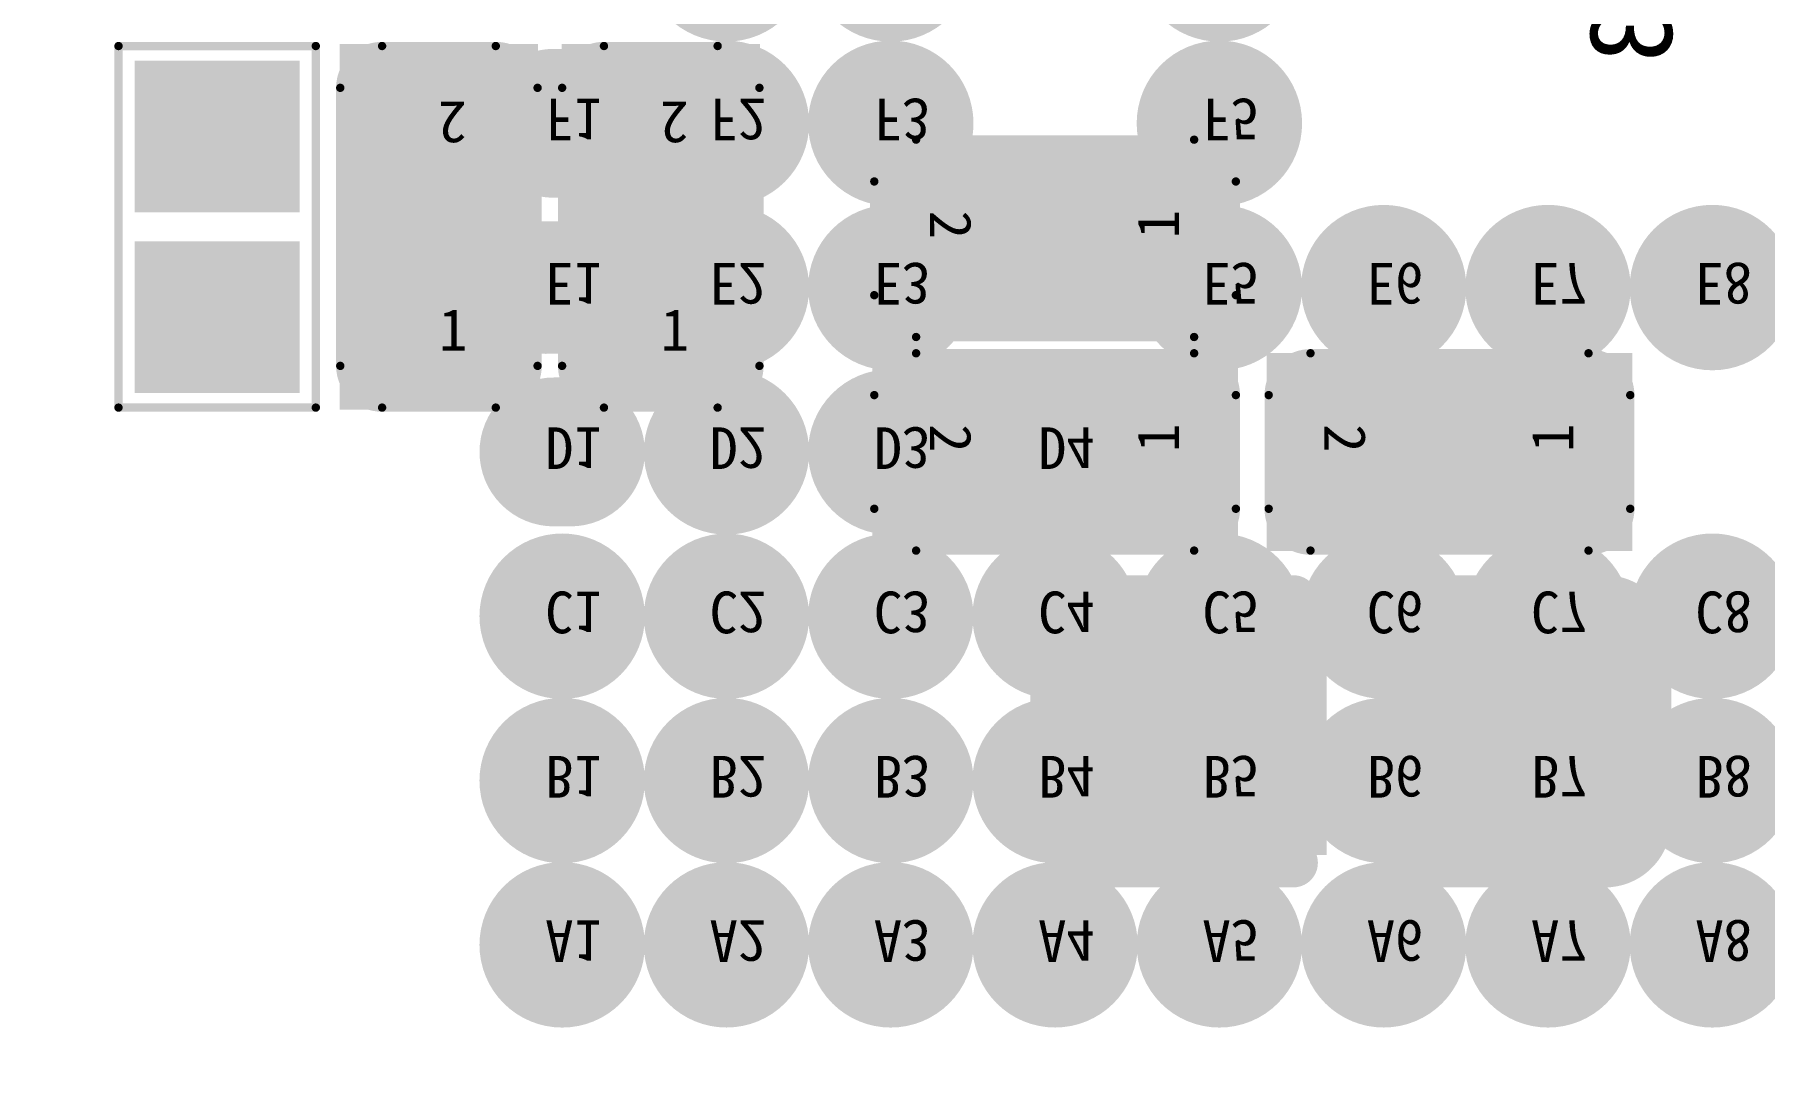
# Model space of a CAD drawing. Header units: millimetres. Extents: x 7.33 to 10.08, y 7.01 to 8.78.
# Drawn here: x 7.6033 to 7.8105, y 8.345 to 8.4684 of the extents above; entities that cross this region are included whole.
import ezdxf

# ---------------------------------------------------------------- set-up
doc = ezdxf.new("R2010")
doc.units = ezdxf.units.MM
doc.header["$MEASUREMENT"] = 0
for name, color, linetype in [('BottomLayer', 5, 'Continuous'), ('BottomPaste', 16, 'Continuous'), ('BottomSolder', 6, 'Continuous'), ('Mechanical20', 56, 'Continuous'), ('Mechanical21', 56, 'Continuous'), ('TopLayer', 1, 'Continuous'), ('TopOverlay', 2, 'Continuous'), ('TopPaste', 8, 'Continuous'), ('TopSolder', 216, 'Continuous')]:
    doc.layers.add(name, color=color, linetype=linetype)

# ---------------------------------------------------------------- blocks, each defined once
blk = doc.blocks.new('FBGA153_11R5X13R0X1R00_B_14')
at = {"layer": 'BottomLayer'}
for points, const_width in [([(-0.12697, -0.02953), (-0.12894, -0.02953)], 0.00984), ([(-0.12598, -0.04921), (-0.12992, -0.04921)], 0.00787), ([(-0.12697, -0.0689), (-0.12894, -0.0689)], 0.00984)]:
    blk.add_lwpolyline(points, dxfattribs=dict(at, const_width=const_width))
for points, const_width in [([(-0.1314, -0.02953, 1), (-0.12648, -0.02953, 1)], 0.00492), ([(-0.12943, -0.02953, 1), (-0.12451, -0.02953, 1)], 0.00492), ([(-0.11122, -0.02953, 1), (-0.10532, -0.02953, 1)], 0.00591), ([(-0.09154, -0.02953, 1), (-0.08563, -0.02953, 1)], 0.00591), ([(-0.05217, -0.02953, 1), (-0.04626, -0.02953, 1)], 0.00591), ([(-0.11122, -0.04921, 1), (-0.10532, -0.04921, 1)], 0.00591), ([(-0.09154, -0.04921, 1), (-0.08563, -0.04921, 1)], 0.00591), ([(-0.05217, -0.04921, 1), (-0.04626, -0.04921, 1)], 0.00591), ([(-0.03248, -0.04921, 1), (-0.02658, -0.04921, 1)], 0.00591), ([(-0.0128, -0.04921, 1), (-0.00689, -0.04921, 1)], 0.00591), ([(0.00689, -0.04921, 1), (0.0128, -0.04921, 1)], 0.00591), ([(-0.13189, -0.04921, 1), (-0.12795, -0.04921, 1)], 0.00394), ([(-0.12795, -0.04921, 1), (-0.12402, -0.04921, 1)], 0.00394), ([(-0.1314, -0.0689, 1), (-0.12648, -0.0689, 1)], 0.00492), ([(-0.12943, -0.0689, 1), (-0.12451, -0.0689, 1)], 0.00492), ([(-0.11122, -0.0689, 1), (-0.10532, -0.0689, 1)], 0.00591), ([(-0.09154, -0.0689, 1), (-0.08563, -0.0689, 1)], 0.00591), ([(-0.07185, -0.0689, 1), (-0.06595, -0.0689, 1)], 0.00591), ([(-0.13091, -0.08858, 1), (-0.125, -0.08858, 1)], 0.00591), ([(-0.11122, -0.08858, 1), (-0.10532, -0.08858, 1)], 0.00591), ([(-0.09154, -0.08858, 1), (-0.08563, -0.08858, 1)], 0.00591), ([(-0.07185, -0.08858, 1), (-0.06595, -0.08858, 1)], 0.00591), ([(-0.05217, -0.08858, 1), (-0.04626, -0.08858, 1)], 0.00591), ([(-0.03248, -0.08858, 1), (-0.02658, -0.08858, 1)], 0.00591), ([(-0.0128, -0.08858, 1), (-0.00689, -0.08858, 1)], 0.00591), ([(0.00689, -0.08858, 1), (0.0128, -0.08858, 1)], 0.00591), ([(-0.13091, -0.10827, 1), (-0.125, -0.10827, 1)], 0.00591), ([(-0.11122, -0.10827, 1), (-0.10532, -0.10827, 1)], 0.00591), ([(-0.09154, -0.10827, 1), (-0.08563, -0.10827, 1)], 0.00591), ([(-0.07185, -0.10827, 1), (-0.06595, -0.10827, 1)], 0.00591), ([(-0.05217, -0.10827, 1), (-0.04626, -0.10827, 1)], 0.00591), ([(-0.03248, -0.10827, 1), (-0.02658, -0.10827, 1)], 0.00591), ([(-0.0128, -0.10827, 1), (-0.00689, -0.10827, 1)], 0.00591), ([(0.00689, -0.10827, 1), (0.0128, -0.10827, 1)], 0.00591), ([(-0.13091, -0.12795, 1), (-0.125, -0.12795, 1)], 0.00591), ([(-0.11122, -0.12795, 1), (-0.10532, -0.12795, 1)], 0.00591), ([(-0.09154, -0.12795, 1), (-0.08563, -0.12795, 1)], 0.00591), ([(-0.07185, -0.12795, 1), (-0.06595, -0.12795, 1)], 0.00591), ([(-0.05217, -0.12795, 1), (-0.04626, -0.12795, 1)], 0.00591), ([(-0.03248, -0.12795, 1), (-0.02658, -0.12795, 1)], 0.00591), ([(-0.0128, -0.12795, 1), (-0.00689, -0.12795, 1)], 0.00591), ([(0.00689, -0.12795, 1), (0.0128, -0.12795, 1)], 0.00591)]:
    blk.add_lwpolyline(points, format="xyb", close=True, dxfattribs=dict(at, const_width=const_width))
at = {"layer": 'BottomPaste'}
for points, const_width in [([(-0.12697, -0.02953), (-0.12894, -0.02953)], 0.00984), ([(-0.12598, -0.04921), (-0.12992, -0.04921)], 0.00787), ([(-0.12697, -0.0689), (-0.12894, -0.0689)], 0.00984)]:
    blk.add_lwpolyline(points, dxfattribs=dict(at, const_width=const_width))
for points, const_width in [([(-0.1314, -0.02953, 1), (-0.12648, -0.02953, 1)], 0.00492), ([(-0.12943, -0.02953, 1), (-0.12451, -0.02953, 1)], 0.00492), ([(-0.11122, -0.02953, 1), (-0.10532, -0.02953, 1)], 0.00591), ([(-0.09154, -0.02953, 1), (-0.08563, -0.02953, 1)], 0.00591), ([(-0.05217, -0.02953, 1), (-0.04626, -0.02953, 1)], 0.00591), ([(-0.11122, -0.04921, 1), (-0.10532, -0.04921, 1)], 0.00591), ([(-0.09154, -0.04921, 1), (-0.08563, -0.04921, 1)], 0.00591), ([(-0.05217, -0.04921, 1), (-0.04626, -0.04921, 1)], 0.00591), ([(-0.03248, -0.04921, 1), (-0.02658, -0.04921, 1)], 0.00591), ([(-0.0128, -0.04921, 1), (-0.00689, -0.04921, 1)], 0.00591), ([(0.00689, -0.04921, 1), (0.0128, -0.04921, 1)], 0.00591), ([(-0.13189, -0.04921, 1), (-0.12795, -0.04921, 1)], 0.00394), ([(-0.12795, -0.04921, 1), (-0.12402, -0.04921, 1)], 0.00394), ([(-0.1314, -0.0689, 1), (-0.12648, -0.0689, 1)], 0.00492), ([(-0.12943, -0.0689, 1), (-0.12451, -0.0689, 1)], 0.00492), ([(-0.11122, -0.0689, 1), (-0.10532, -0.0689, 1)], 0.00591), ([(-0.09154, -0.0689, 1), (-0.08563, -0.0689, 1)], 0.00591), ([(-0.07185, -0.0689, 1), (-0.06595, -0.0689, 1)], 0.00591), ([(-0.13091, -0.08858, 1), (-0.125, -0.08858, 1)], 0.00591), ([(-0.11122, -0.08858, 1), (-0.10532, -0.08858, 1)], 0.00591), ([(-0.09154, -0.08858, 1), (-0.08563, -0.08858, 1)], 0.00591), ([(-0.07185, -0.08858, 1), (-0.06595, -0.08858, 1)], 0.00591), ([(-0.05217, -0.08858, 1), (-0.04626, -0.08858, 1)], 0.00591), ([(-0.03248, -0.08858, 1), (-0.02658, -0.08858, 1)], 0.00591), ([(-0.0128, -0.08858, 1), (-0.00689, -0.08858, 1)], 0.00591), ([(0.00689, -0.08858, 1), (0.0128, -0.08858, 1)], 0.00591), ([(-0.13091, -0.10827, 1), (-0.125, -0.10827, 1)], 0.00591), ([(-0.11122, -0.10827, 1), (-0.10532, -0.10827, 1)], 0.00591), ([(-0.09154, -0.10827, 1), (-0.08563, -0.10827, 1)], 0.00591), ([(-0.07185, -0.10827, 1), (-0.06595, -0.10827, 1)], 0.00591), ([(-0.05217, -0.10827, 1), (-0.04626, -0.10827, 1)], 0.00591), ([(-0.03248, -0.10827, 1), (-0.02658, -0.10827, 1)], 0.00591), ([(-0.0128, -0.10827, 1), (-0.00689, -0.10827, 1)], 0.00591), ([(0.00689, -0.10827, 1), (0.0128, -0.10827, 1)], 0.00591), ([(-0.13091, -0.12795, 1), (-0.125, -0.12795, 1)], 0.00591), ([(-0.11122, -0.12795, 1), (-0.10532, -0.12795, 1)], 0.00591), ([(-0.09154, -0.12795, 1), (-0.08563, -0.12795, 1)], 0.00591), ([(-0.07185, -0.12795, 1), (-0.06595, -0.12795, 1)], 0.00591), ([(-0.05217, -0.12795, 1), (-0.04626, -0.12795, 1)], 0.00591), ([(-0.03248, -0.12795, 1), (-0.02658, -0.12795, 1)], 0.00591), ([(-0.0128, -0.12795, 1), (-0.00689, -0.12795, 1)], 0.00591), ([(0.00689, -0.12795, 1), (0.0128, -0.12795, 1)], 0.00591)]:
    blk.add_lwpolyline(points, format="xyb", close=True, dxfattribs=dict(at, const_width=const_width))
at = {"layer": 'BottomSolder'}
for points, const_width in [([(-0.11322, -0.00984, 1), (-0.10332, -0.00984, 1)], 0.00991), ([(-0.09354, -0.00984, 1), (-0.08363, -0.00984, 1)], 0.00991), ([(-0.05417, -0.00984, 1), (-0.04426, -0.00984, 1)], 0.00991), ([(-0.1334, -0.02953, 1), (-0.12448, -0.02953, 1)], 0.00892), ([(-0.13143, -0.02953, 1), (-0.12251, -0.02953, 1)], 0.00892), ([(-0.11322, -0.02953, 1), (-0.10332, -0.02953, 1)], 0.00991), ([(-0.09354, -0.02953, 1), (-0.08363, -0.02953, 1)], 0.00991), ([(-0.05417, -0.02953, 1), (-0.04426, -0.02953, 1)], 0.00991), ([(-0.11322, -0.04921, 1), (-0.10332, -0.04921, 1)], 0.00991), ([(-0.09354, -0.04921, 1), (-0.08363, -0.04921, 1)], 0.00991), ([(-0.05417, -0.04921, 1), (-0.04426, -0.04921, 1)], 0.00991), ([(-0.03448, -0.04921, 1), (-0.02458, -0.04921, 1)], 0.00991), ([(-0.0148, -0.04921, 1), (-0.00489, -0.04921, 1)], 0.00991), ([(0.00489, -0.04921, 1), (0.0148, -0.04921, 1)], 0.00991), ([(-0.13389, -0.04921, 1), (-0.12595, -0.04921, 1)], 0.00794), ([(-0.12995, -0.04921, 1), (-0.12202, -0.04921, 1)], 0.00794), ([(-0.1334, -0.0689, 1), (-0.12448, -0.0689, 1)], 0.00892), ([(-0.13143, -0.0689, 1), (-0.12251, -0.0689, 1)], 0.00892), ([(-0.11322, -0.0689, 1), (-0.10332, -0.0689, 1)], 0.00991), ([(-0.09354, -0.0689, 1), (-0.08363, -0.0689, 1)], 0.00991), ([(-0.07385, -0.0689, 1), (-0.06395, -0.0689, 1)], 0.00991), ([(-0.13291, -0.08858, 1), (-0.123, -0.08858, 1)], 0.00991), ([(-0.11322, -0.08858, 1), (-0.10332, -0.08858, 1)], 0.00991), ([(-0.09354, -0.08858, 1), (-0.08363, -0.08858, 1)], 0.00991), ([(-0.07385, -0.08858, 1), (-0.06395, -0.08858, 1)], 0.00991), ([(-0.05417, -0.08858, 1), (-0.04426, -0.08858, 1)], 0.00991), ([(-0.03448, -0.08858, 1), (-0.02458, -0.08858, 1)], 0.00991), ([(-0.0148, -0.08858, 1), (-0.00489, -0.08858, 1)], 0.00991), ([(0.00489, -0.08858, 1), (0.0148, -0.08858, 1)], 0.00991), ([(-0.13291, -0.10827, 1), (-0.123, -0.10827, 1)], 0.00991), ([(-0.11322, -0.10827, 1), (-0.10332, -0.10827, 1)], 0.00991), ([(-0.09354, -0.10827, 1), (-0.08363, -0.10827, 1)], 0.00991), ([(-0.07385, -0.10827, 1), (-0.06395, -0.10827, 1)], 0.00991), ([(-0.05417, -0.10827, 1), (-0.04426, -0.10827, 1)], 0.00991), ([(-0.03448, -0.10827, 1), (-0.02458, -0.10827, 1)], 0.00991), ([(-0.0148, -0.10827, 1), (-0.00489, -0.10827, 1)], 0.00991), ([(0.00489, -0.10827, 1), (0.0148, -0.10827, 1)], 0.00991), ([(-0.13291, -0.12795, 1), (-0.123, -0.12795, 1)], 0.00991), ([(-0.11322, -0.12795, 1), (-0.10332, -0.12795, 1)], 0.00991), ([(-0.09354, -0.12795, 1), (-0.08363, -0.12795, 1)], 0.00991), ([(-0.07385, -0.12795, 1), (-0.06395, -0.12795, 1)], 0.00991), ([(-0.05417, -0.12795, 1), (-0.04426, -0.12795, 1)], 0.00991), ([(-0.03448, -0.12795, 1), (-0.02458, -0.12795, 1)], 0.00991), ([(-0.0148, -0.12795, 1), (-0.00489, -0.12795, 1)], 0.00991), ([(0.00489, -0.12795, 1), (0.0148, -0.12795, 1)], 0.00991)]:
    blk.add_lwpolyline(points, format="xyb", close=True, dxfattribs=dict(at, const_width=const_width))
for points, const_width in [([(-0.12697, -0.02953), (-0.12894, -0.02953)], 0.01784), ([(-0.12598, -0.04921), (-0.12992, -0.04921)], 0.01587), ([(-0.12697, -0.0689), (-0.12894, -0.0689)], 0.01784)]:
    blk.add_lwpolyline(points, dxfattribs=dict(at, const_width=const_width))
at = {"layer": 'Mechanical20', "text_generation_flag": 2}
for s, p in [('F1', (-0.13, -0.02658)), ('F2', (-0.11031, -0.02658)), ('F3', (-0.09063, -0.02658)), ('F5', (-0.05126, -0.02658)), ('E1', (-0.13, -0.04626)), ('E2', (-0.11031, -0.04626)), ('E3', (-0.09063, -0.04626)), ('E5', (-0.05126, -0.04626)), ('E6', (-0.03157, -0.04626)), ('E7', (-0.01189, -0.04626)), ('E8', (0.0078, -0.04626)), ('D1', (-0.13, -0.06595)), ('D2', (-0.11031, -0.06595)), ('D3', (-0.09063, -0.06595)), ('D4', (-0.07094, -0.06595)), ('C1', (-0.13, -0.08563)), ('C2', (-0.11031, -0.08563)), ('C3', (-0.09063, -0.08563)), ('C4', (-0.07094, -0.08563)), ('C5', (-0.05126, -0.08563)), ('C6', (-0.03157, -0.08563)), ('C7', (-0.01189, -0.08563)), ('C8', (0.0078, -0.08563)), ('B1', (-0.13, -0.10532)), ('B2', (-0.11031, -0.10532)), ('B3', (-0.09063, -0.10532)), ('B4', (-0.07094, -0.10532)), ('B5', (-0.05126, -0.10532)), ('B6', (-0.03157, -0.10532)), ('B7', (-0.01189, -0.10532)), ('B8', (0.0078, -0.10532)), ('A1', (-0.13, -0.125)), ('A2', (-0.11031, -0.125)), ('A3', (-0.09063, -0.125)), ('A4', (-0.07094, -0.125)), ('A5', (-0.05126, -0.125)), ('A6', (-0.03157, -0.125)), ('A7', (-0.01189, -0.125)), ('A8', (0.0078, -0.125))]:
    blk.add_text(s, height=0.005, rotation=180, dxfattribs=at).set_placement(p)
at = {"layer": 'Mechanical21', "text_generation_flag": 2}
blk.add_text('UFS_B153', height=0.01, rotation=90, dxfattribs=at).set_placement((0.005, 0.032))
blk = doc.blocks.new('R0201_211')
at = {"layer": 'TopLayer'}
for points in [[(-0.01792, -0.00787), (-0.00375, -0.00787), (-0.01792, 0.00788), (-0.00375, 0.00788)], [(0.00374, -0.00787), (0.01791, -0.00787), (0.00374, 0.00788), (0.01791, 0.00788)]]:
    blk.add_solid(points, dxfattribs=at)
at = {"layer": 'TopOverlay', "const_width": 0.001}
for points in [[(-0.02166, 0.01182), (0.02166, 0.01182)], [(-0.02166, 0.01182), (-0.02166, -0.01182)], [(0.02166, 0.01182), (0.02166, -0.01182)], [(-0.02166, -0.01182), (0.02166, -0.01182)]]:
    blk.add_lwpolyline(points, dxfattribs=at)
at = {"layer": 'TopOverlay', "const_width": 0.0005}
for points in [[(-0.02191, 0.01182, 1), (-0.02141, 0.01182, 1)], [(-0.02191, 0.01182, 1), (-0.02141, 0.01182, 1)], [(0.02141, 0.01182, 1), (0.02191, 0.01182, 1)], [(0.02141, 0.01182, 1), (0.02191, 0.01182, 1)], [(-0.02191, -0.01182, 1), (-0.02141, -0.01182, 1)], [(-0.02191, -0.01182, 1), (-0.02141, -0.01182, 1)], [(0.02141, -0.01182, 1), (0.02191, -0.01182, 1)], [(0.02141, -0.01182, 1), (0.02191, -0.01182, 1)]]:
    blk.add_lwpolyline(points, format="xyb", close=True, dxfattribs=at)
at = {"layer": 'TopPaste'}
for points in [[(-0.01792, -0.00787), (-0.00375, -0.00787), (-0.01792, 0.00788), (-0.00375, 0.00788)], [(0.00374, -0.00787), (0.01791, -0.00787), (0.00374, 0.00788), (0.01791, 0.00788)]]:
    blk.add_solid(points, dxfattribs=at)
at = {"layer": 'TopSolder'}
for points in [[(-0.01992, -0.00987), (-0.00175, -0.00987), (-0.01992, 0.00988), (-0.00175, 0.00988)], [(0.00174, -0.00987), (0.01991, -0.00987), (0.00174, 0.00988), (0.01991, 0.00988)]]:
    blk.add_solid(points, dxfattribs=at)
blk = doc.blocks.new('C0201_326')
at = {"layer": 'TopLayer'}
for points in [[(-0.01792, -0.00787), (-0.00375, -0.00787), (-0.01792, 0.00788), (-0.00375, 0.00788)], [(0.00374, -0.00787), (0.01791, -0.00787), (0.00374, 0.00788), (0.01791, 0.00788)]]:
    blk.add_solid(points, dxfattribs=at)
at = {"layer": 'TopOverlay', "const_width": 0.001}
for points in [[(-0.02166, 0.00681, -0.414178), (-0.01666, 0.01182)], [(0.01665, 0.01182, -0.414132), (0.02166, 0.00681)], [(-0.01666, -0.01182, -0.414249), (-0.02166, -0.00681)], [(0.02166, -0.00681, -0.414214), (0.01665, -0.01182)]]:
    blk.add_lwpolyline(points, format="xyb", dxfattribs=at)
for points in [[(0.01665, 0.01182), (-0.01666, 0.01182)], [(-0.02166, -0.00681), (-0.02166, 0.00681)], [(0.02166, -0.00681), (0.02166, 0.00681)], [(0.01665, -0.01182), (-0.01666, -0.01182)]]:
    blk.add_lwpolyline(points, dxfattribs=at)
at = {"layer": 'TopOverlay', "const_width": 0.0005}
for points in [[(-0.01691, 0.01182, 1), (-0.01641, 0.01182, 1)], [(-0.01691, 0.01182, 1), (-0.01641, 0.01182, 1)], [(0.0164, 0.01182, 1), (0.0169, 0.01182, 1)], [(0.0164, 0.01182, 1), (0.0169, 0.01182, 1)], [(-0.02191, 0.00681, 1), (-0.02141, 0.00681, 1)], [(-0.02191, 0.00681, 1), (-0.02141, 0.00681, 1)], [(0.02141, 0.00681, 1), (0.02191, 0.00681, 1)], [(0.02141, 0.00681, 1), (0.02191, 0.00681, 1)], [(-0.02191, -0.00681, 1), (-0.02141, -0.00681, 1)], [(-0.02191, -0.00681, 1), (-0.02141, -0.00681, 1)], [(0.02141, -0.00681, 1), (0.02191, -0.00681, 1)], [(0.02141, -0.00681, 1), (0.02191, -0.00681, 1)], [(-0.01691, -0.01182, 1), (-0.01641, -0.01182, 1)], [(-0.01691, -0.01182, 1), (-0.01641, -0.01182, 1)], [(0.0164, -0.01182, 1), (0.0169, -0.01182, 1)], [(0.0164, -0.01182, 1), (0.0169, -0.01182, 1)]]:
    blk.add_lwpolyline(points, format="xyb", close=True, dxfattribs=at)
at = {"layer": 'TopPaste'}
for points in [[(-0.01792, -0.00787), (-0.00375, -0.00787), (-0.01792, 0.00788), (-0.00375, 0.00788)], [(0.00374, -0.00787), (0.01791, -0.00787), (0.00374, 0.00788), (0.01791, 0.00788)]]:
    blk.add_solid(points, dxfattribs=at)
at = {"layer": 'TopSolder'}
for points in [[(-0.02192, -0.01187), (0.00025, -0.01187), (-0.02192, 0.01188), (0.00025, 0.01188)], [(-0.00026, -0.01187), (0.02191, -0.01187), (-0.00026, 0.01188), (0.02191, 0.01188)]]:
    blk.add_solid(points, dxfattribs=at)
at = {"layer": 'Mechanical20'}
for s, rotation, p in [('1', -90, (-0.01484, 0)), ('2', 90, (0.015, -0.00333))]:
    blk.add_text(s, height=0.005, rotation=rotation, dxfattribs=at).set_placement(p)
blk = doc.blocks.new('C0201_327')
at = {"layer": 'TopLayer'}
for points in [[(-0.01792, -0.00787), (-0.00375, -0.00787), (-0.01792, 0.00788), (-0.00375, 0.00788)], [(0.00374, -0.00787), (0.01791, -0.00787), (0.00374, 0.00788), (0.01791, 0.00788)]]:
    blk.add_solid(points, dxfattribs=at)
at = {"layer": 'TopOverlay', "const_width": 0.001}
for points in [[(-0.02166, 0.00681, -0.414178), (-0.01666, 0.01182)], [(0.01665, 0.01182, -0.414132), (0.02166, 0.00681)], [(-0.01666, -0.01182, -0.414249), (-0.02166, -0.00681)], [(0.02166, -0.00681, -0.414214), (0.01665, -0.01182)]]:
    blk.add_lwpolyline(points, format="xyb", dxfattribs=at)
for points in [[(0.01665, 0.01182), (-0.01666, 0.01182)], [(-0.02166, -0.00681), (-0.02166, 0.00681)], [(0.02166, -0.00681), (0.02166, 0.00681)], [(0.01665, -0.01182), (-0.01666, -0.01182)]]:
    blk.add_lwpolyline(points, dxfattribs=at)
at = {"layer": 'TopOverlay', "const_width": 0.0005}
for points in [[(-0.01691, 0.01182, 1), (-0.01641, 0.01182, 1)], [(-0.01691, 0.01182, 1), (-0.01641, 0.01182, 1)], [(0.0164, 0.01182, 1), (0.0169, 0.01182, 1)], [(0.0164, 0.01182, 1), (0.0169, 0.01182, 1)], [(-0.02191, 0.00681, 1), (-0.02141, 0.00681, 1)], [(-0.02191, 0.00681, 1), (-0.02141, 0.00681, 1)], [(0.02141, 0.00681, 1), (0.02191, 0.00681, 1)], [(0.02141, 0.00681, 1), (0.02191, 0.00681, 1)], [(-0.02191, -0.00681, 1), (-0.02141, -0.00681, 1)], [(-0.02191, -0.00681, 1), (-0.02141, -0.00681, 1)], [(0.02141, -0.00681, 1), (0.02191, -0.00681, 1)], [(0.02141, -0.00681, 1), (0.02191, -0.00681, 1)], [(-0.01691, -0.01182, 1), (-0.01641, -0.01182, 1)], [(-0.01691, -0.01182, 1), (-0.01641, -0.01182, 1)], [(0.0164, -0.01182, 1), (0.0169, -0.01182, 1)], [(0.0164, -0.01182, 1), (0.0169, -0.01182, 1)]]:
    blk.add_lwpolyline(points, format="xyb", close=True, dxfattribs=at)
at = {"layer": 'TopPaste'}
for points in [[(-0.01792, -0.00787), (-0.00375, -0.00787), (-0.01792, 0.00788), (-0.00375, 0.00788)], [(0.00374, -0.00787), (0.01791, -0.00787), (0.00374, 0.00788), (0.01791, 0.00788)]]:
    blk.add_solid(points, dxfattribs=at)
at = {"layer": 'TopSolder'}
for points in [[(-0.02192, -0.01187), (0.00025, -0.01187), (-0.02192, 0.01188), (0.00025, 0.01188)], [(-0.00026, -0.01187), (0.02191, -0.01187), (-0.00026, 0.01188), (0.02191, 0.01188)]]:
    blk.add_solid(points, dxfattribs=at)
at = {"layer": 'Mechanical20'}
for s, rotation, p in [('1', -90, (-0.01484, 0)), ('2', 90, (0.015, -0.00333))]:
    blk.add_text(s, height=0.005, rotation=rotation, dxfattribs=at).set_placement(p)
blk = doc.blocks.new('C0402_328')
at = {"layer": 'TopLayer'}
for points in [[(-0.02855, 0.01083), (-0.02855, -0.01082), (-0.0069, 0.01083), (-0.0069, -0.01082)], [(0.0069, 0.01083), (0.0069, -0.01082), (0.02855, 0.01083), (0.02855, -0.01082)]]:
    blk.add_solid(points, dxfattribs=at)
at = {"layer": 'TopOverlay', "const_width": 0.00591}
for points in [[(-0.03543, 0.01075, -0.414331), (-0.03043, 0.01575)], [(0.03043, 0.01575, -0.414331), (0.03543, 0.01075)], [(-0.03043, -0.01575, -0.414249), (-0.03543, -0.01075)], [(0.03543, -0.01075, -0.414249), (0.03043, -0.01575)]]:
    blk.add_lwpolyline(points, format="xyb", dxfattribs=at)
for points in [[(-0.03043, 0.01575), (-0.0069, 0.01575)], [(0.0069, 0.01575), (0.03043, 0.01575)], [(-0.03543, -0.01075), (-0.03543, 0.01075)], [(0.03543, -0.01075), (0.03543, 0.01075)], [(-0.03043, -0.01575), (-0.0069, -0.01575)], [(0.0069, -0.01575), (0.03043, -0.01575)]]:
    blk.add_lwpolyline(points, dxfattribs=at)
at = {"layer": 'TopOverlay', "const_width": 0.00295}
for points in [[(-0.03191, 0.01575, 1), (-0.02895, 0.01575, 1)], [(-0.03191, 0.01575, 1), (-0.02895, 0.01575, 1)], [(-0.00837, 0.01575, 1), (-0.00542, 0.01575, 1)], [(0.00543, 0.01575, 1), (0.00838, 0.01575, 1)], [(0.02895, 0.01575, 1), (0.03191, 0.01575, 1)], [(0.02895, 0.01575, 1), (0.03191, 0.01575, 1)], [(-0.03691, 0.01075, 1), (-0.03395, 0.01075, 1)], [(-0.03691, 0.01075, 1), (-0.03395, 0.01075, 1)], [(0.03395, 0.01075, 1), (0.03691, 0.01075, 1)], [(0.03395, 0.01075, 1), (0.03691, 0.01075, 1)], [(-0.03691, -0.01075, 1), (-0.03395, -0.01075, 1)], [(-0.03691, -0.01075, 1), (-0.03395, -0.01075, 1)], [(0.03395, -0.01075, 1), (0.03691, -0.01075, 1)], [(0.03395, -0.01075, 1), (0.03691, -0.01075, 1)], [(-0.03191, -0.01575, 1), (-0.02895, -0.01575, 1)], [(-0.03191, -0.01575, 1), (-0.02895, -0.01575, 1)], [(-0.00837, -0.01575, 1), (-0.00542, -0.01575, 1)], [(0.00543, -0.01575, 1), (0.00838, -0.01575, 1)], [(0.02895, -0.01575, 1), (0.03191, -0.01575, 1)], [(0.02895, -0.01575, 1), (0.03191, -0.01575, 1)]]:
    blk.add_lwpolyline(points, format="xyb", close=True, dxfattribs=at)
at = {"layer": 'TopPaste'}
for points in [[(-0.02855, 0.01083), (-0.02855, -0.01082), (-0.0069, 0.01083), (-0.0069, -0.01082)], [(0.0069, 0.01083), (0.0069, -0.01082), (0.02855, 0.01083), (0.02855, -0.01082)]]:
    blk.add_solid(points, dxfattribs=at)
at = {"layer": 'TopSolder'}
for points in [[(-0.03254, 0.01483), (-0.03254, -0.01482), (-0.0029, 0.01483), (-0.0029, -0.01482)], [(0.0029, 0.01483), (0.0029, -0.01482), (0.03254, 0.01483), (0.03254, -0.01482)]]:
    blk.add_solid(points, dxfattribs=at)
blk = doc.blocks.new('C0201_330')
at = {"layer": 'TopLayer'}
for points in [[(-0.01792, -0.00787), (-0.00375, -0.00787), (-0.01792, 0.00788), (-0.00375, 0.00788)], [(0.00374, -0.00787), (0.01791, -0.00787), (0.00374, 0.00788), (0.01791, 0.00788)]]:
    blk.add_solid(points, dxfattribs=at)
at = {"layer": 'TopOverlay', "const_width": 0.001}
for points in [[(-0.02166, 0.00681, -0.414178), (-0.01666, 0.01182)], [(0.01665, 0.01182, -0.414132), (0.02166, 0.00681)], [(-0.01666, -0.01182, -0.414249), (-0.02166, -0.00681)], [(0.02166, -0.00681, -0.414214), (0.01665, -0.01182)]]:
    blk.add_lwpolyline(points, format="xyb", dxfattribs=at)
for points in [[(0.01665, 0.01182), (-0.01666, 0.01182)], [(-0.02166, 0.00681), (-0.02166, -0.00681)], [(0.02166, 0.00681), (0.02166, -0.00681)], [(0.01665, -0.01182), (-0.01666, -0.01182)]]:
    blk.add_lwpolyline(points, dxfattribs=at)
at = {"layer": 'TopOverlay', "const_width": 0.0005}
for points in [[(-0.01691, 0.01182, 1), (-0.01641, 0.01182, 1)], [(-0.01691, 0.01182, 1), (-0.01641, 0.01182, 1)], [(0.0164, 0.01182, 1), (0.0169, 0.01182, 1)], [(0.0164, 0.01182, 1), (0.0169, 0.01182, 1)], [(-0.02191, 0.00681, 1), (-0.02141, 0.00681, 1)], [(-0.02191, 0.00681, 1), (-0.02141, 0.00681, 1)], [(0.02141, 0.00681, 1), (0.02191, 0.00681, 1)], [(0.02141, 0.00681, 1), (0.02191, 0.00681, 1)], [(-0.02191, -0.00681, 1), (-0.02141, -0.00681, 1)], [(-0.02191, -0.00681, 1), (-0.02141, -0.00681, 1)], [(0.02141, -0.00681, 1), (0.02191, -0.00681, 1)], [(0.02141, -0.00681, 1), (0.02191, -0.00681, 1)], [(-0.01691, -0.01182, 1), (-0.01641, -0.01182, 1)], [(-0.01691, -0.01182, 1), (-0.01641, -0.01182, 1)], [(0.0164, -0.01182, 1), (0.0169, -0.01182, 1)], [(0.0164, -0.01182, 1), (0.0169, -0.01182, 1)]]:
    blk.add_lwpolyline(points, format="xyb", close=True, dxfattribs=at)
at = {"layer": 'TopPaste'}
for points in [[(-0.01792, -0.00787), (-0.00375, -0.00787), (-0.01792, 0.00788), (-0.00375, 0.00788)], [(0.00374, -0.00787), (0.01791, -0.00787), (0.00374, 0.00788), (0.01791, 0.00788)]]:
    blk.add_solid(points, dxfattribs=at)
at = {"layer": 'TopSolder'}
for points in [[(-0.02192, -0.01187), (0.00025, -0.01187), (-0.02192, 0.01188), (0.00025, 0.01188)], [(-0.00026, -0.01187), (0.02191, -0.01187), (-0.00026, 0.01188), (0.02191, 0.01188)]]:
    blk.add_solid(points, dxfattribs=at)
at = {"layer": 'Mechanical20'}
for s, rotation, p in [('1', -90, (-0.01484, 0)), ('2', 90, (0.015, -0.00333))]:
    blk.add_text(s, height=0.005, rotation=rotation, dxfattribs=at).set_placement(p)
blk = doc.blocks.new('C0201_339')
at = {"layer": 'TopLayer'}
for points in [[(-0.01792, -0.00787), (-0.00375, -0.00787), (-0.01792, 0.00788), (-0.00375, 0.00788)], [(0.00374, -0.00787), (0.01791, -0.00787), (0.00374, 0.00788), (0.01791, 0.00788)]]:
    blk.add_solid(points, dxfattribs=at)
at = {"layer": 'TopOverlay', "const_width": 0.001}
for points in [[(-0.02166, 0.00681, -0.414178), (-0.01666, 0.01182)], [(0.01665, 0.01182, -0.414132), (0.02166, 0.00681)], [(-0.01666, -0.01182, -0.414249), (-0.02166, -0.00681)], [(0.02166, -0.00681, -0.414214), (0.01665, -0.01182)]]:
    blk.add_lwpolyline(points, format="xyb", dxfattribs=at)
for points in [[(0.01665, 0.01182), (-0.01666, 0.01182)], [(-0.02166, 0.00681), (-0.02166, -0.00681)], [(0.02166, 0.00681), (0.02166, -0.00681)], [(0.01665, -0.01182), (-0.01666, -0.01182)]]:
    blk.add_lwpolyline(points, dxfattribs=at)
at = {"layer": 'TopOverlay', "const_width": 0.0005}
for points in [[(-0.01691, 0.01182, 1), (-0.01641, 0.01182, 1)], [(-0.01691, 0.01182, 1), (-0.01641, 0.01182, 1)], [(0.0164, 0.01182, 1), (0.0169, 0.01182, 1)], [(0.0164, 0.01182, 1), (0.0169, 0.01182, 1)], [(-0.02191, 0.00681, 1), (-0.02141, 0.00681, 1)], [(-0.02191, 0.00681, 1), (-0.02141, 0.00681, 1)], [(0.02141, 0.00681, 1), (0.02191, 0.00681, 1)], [(0.02141, 0.00681, 1), (0.02191, 0.00681, 1)], [(-0.02191, -0.00681, 1), (-0.02141, -0.00681, 1)], [(-0.02191, -0.00681, 1), (-0.02141, -0.00681, 1)], [(0.02141, -0.00681, 1), (0.02191, -0.00681, 1)], [(0.02141, -0.00681, 1), (0.02191, -0.00681, 1)], [(-0.01691, -0.01182, 1), (-0.01641, -0.01182, 1)], [(-0.01691, -0.01182, 1), (-0.01641, -0.01182, 1)], [(0.0164, -0.01182, 1), (0.0169, -0.01182, 1)], [(0.0164, -0.01182, 1), (0.0169, -0.01182, 1)]]:
    blk.add_lwpolyline(points, format="xyb", close=True, dxfattribs=at)
at = {"layer": 'TopPaste'}
for points in [[(-0.01792, -0.00787), (-0.00375, -0.00787), (-0.01792, 0.00788), (-0.00375, 0.00788)], [(0.00374, -0.00787), (0.01791, -0.00787), (0.00374, 0.00788), (0.01791, 0.00788)]]:
    blk.add_solid(points, dxfattribs=at)
at = {"layer": 'TopSolder'}
for points in [[(-0.02192, -0.01187), (0.00025, -0.01187), (-0.02192, 0.01188), (0.00025, 0.01188)], [(-0.00026, -0.01187), (0.02191, -0.01187), (-0.00026, 0.01188), (0.02191, 0.01188)]]:
    blk.add_solid(points, dxfattribs=at)
at = {"layer": 'Mechanical20'}
for s, rotation, p in [('1', -90, (-0.01484, 0)), ('2', 90, (0.015, -0.00333))]:
    blk.add_text(s, height=0.005, rotation=rotation, dxfattribs=at).set_placement(p)
blk = doc.blocks.new('C0201_340')
at = {"layer": 'TopLayer'}
for points in [[(-0.01792, -0.00787), (-0.00375, -0.00787), (-0.01792, 0.00788), (-0.00375, 0.00788)], [(0.00374, -0.00787), (0.01791, -0.00787), (0.00374, 0.00788), (0.01791, 0.00788)]]:
    blk.add_solid(points, dxfattribs=at)
at = {"layer": 'TopOverlay', "const_width": 0.001}
for points in [[(-0.02166, 0.00681, -0.414178), (-0.01666, 0.01182)], [(0.01665, 0.01182, -0.414132), (0.02166, 0.00681)], [(-0.01666, -0.01182, -0.414249), (-0.02166, -0.00681)], [(0.02166, -0.00681, -0.414214), (0.01665, -0.01182)]]:
    blk.add_lwpolyline(points, format="xyb", dxfattribs=at)
for points in [[(0.01665, 0.01182), (-0.01666, 0.01182)], [(-0.02166, 0.00681), (-0.02166, -0.00681)], [(0.02166, 0.00681), (0.02166, -0.00681)], [(0.01665, -0.01182), (-0.01666, -0.01182)]]:
    blk.add_lwpolyline(points, dxfattribs=at)
at = {"layer": 'TopOverlay', "const_width": 0.0005}
for points in [[(-0.01691, 0.01182, 1), (-0.01641, 0.01182, 1)], [(-0.01691, 0.01182, 1), (-0.01641, 0.01182, 1)], [(0.0164, 0.01182, 1), (0.0169, 0.01182, 1)], [(0.0164, 0.01182, 1), (0.0169, 0.01182, 1)], [(-0.02191, 0.00681, 1), (-0.02141, 0.00681, 1)], [(-0.02191, 0.00681, 1), (-0.02141, 0.00681, 1)], [(0.02141, 0.00681, 1), (0.02191, 0.00681, 1)], [(0.02141, 0.00681, 1), (0.02191, 0.00681, 1)], [(-0.02191, -0.00681, 1), (-0.02141, -0.00681, 1)], [(-0.02191, -0.00681, 1), (-0.02141, -0.00681, 1)], [(0.02141, -0.00681, 1), (0.02191, -0.00681, 1)], [(0.02141, -0.00681, 1), (0.02191, -0.00681, 1)], [(-0.01691, -0.01182, 1), (-0.01641, -0.01182, 1)], [(-0.01691, -0.01182, 1), (-0.01641, -0.01182, 1)], [(0.0164, -0.01182, 1), (0.0169, -0.01182, 1)], [(0.0164, -0.01182, 1), (0.0169, -0.01182, 1)]]:
    blk.add_lwpolyline(points, format="xyb", close=True, dxfattribs=at)
at = {"layer": 'TopPaste'}
for points in [[(-0.01792, -0.00787), (-0.00375, -0.00787), (-0.01792, 0.00788), (-0.00375, 0.00788)], [(0.00374, -0.00787), (0.01791, -0.00787), (0.00374, 0.00788), (0.01791, 0.00788)]]:
    blk.add_solid(points, dxfattribs=at)
at = {"layer": 'TopSolder'}
for points in [[(-0.02192, -0.01187), (0.00025, -0.01187), (-0.02192, 0.01188), (0.00025, 0.01188)], [(-0.00026, -0.01187), (0.02191, -0.01187), (-0.00026, 0.01188), (0.02191, 0.01188)]]:
    blk.add_solid(points, dxfattribs=at)
at = {"layer": 'Mechanical20'}
for s, rotation, p in [('1', -90, (-0.01484, 0)), ('2', 90, (0.015, -0.00333))]:
    blk.add_text(s, height=0.005, rotation=rotation, dxfattribs=at).set_placement(p)

msp = doc.modelspace()

# ---------------------------------------------------------------- block references
for name, p in [('FBGA153_11R5X13R0X1R00_B_14', (7.79445, 8.48728)), ('C0402_328', (7.76098, 8.38491))]:
    msp.add_blockref(name, p)
for name, p, rotation in [('R0201_211', (7.62516, 8.44535), 270), ('C0201_327', (7.65173, 8.44535), 90), ('C0201_326', (7.67831, 8.44535), 90), ('C0201_340', (7.72555, 8.44397), 180), ('C0201_339', (7.72555, 8.41838), 180), ('C0201_330', (7.7728, 8.41838), 180)]:
    msp.add_blockref(name, p, dxfattribs=dict(rotation=rotation))

doc.saveas('drawing.dxf')
